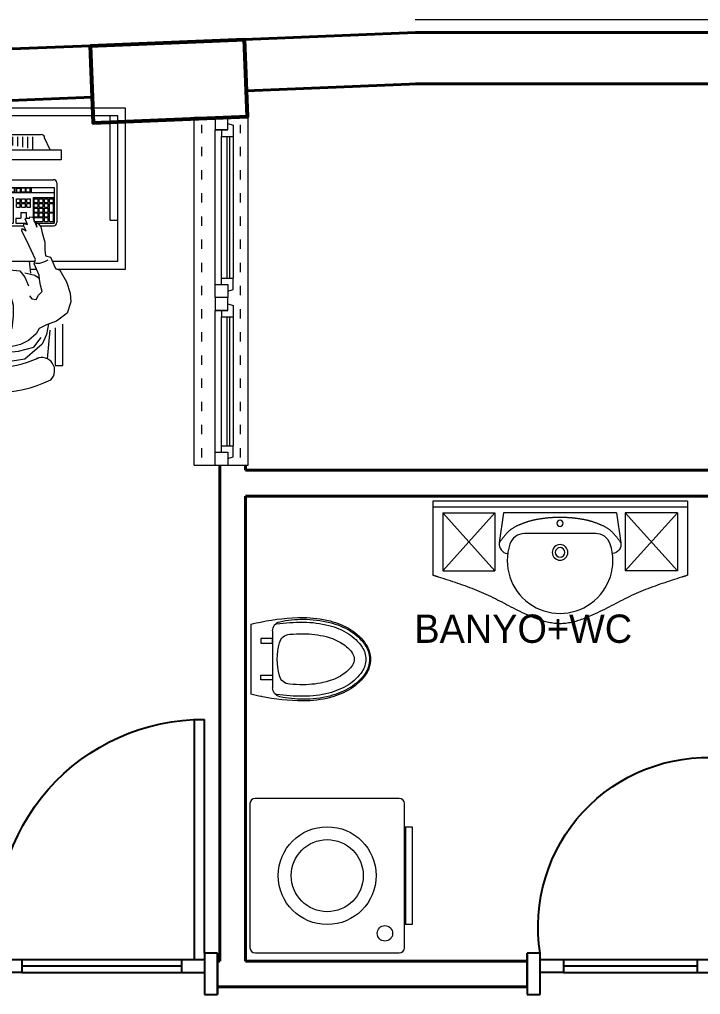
# Model space of a CAD drawing. Header units: millimetres. Extents: x 27 to 3754, y 31 to 1224.
# Drawn here: x 801.4 to 1065.9, y 845 to 1223.8 of the extents above; entities that cross this region are included whole.
import ezdxf

# ---------------------------------------------------------------- set-up
doc = ezdxf.new("R2010")
doc.units = ezdxf.units.MM
doc.linetypes.add('ACAD_ISO03W100', pattern=[30, 12, -18])
for name, color, linetype, lineweight in [('cam', 130, 'Continuous', 5), ('duvar_40', 255, 'Continuous', 40), ('forniture', 253, 'Continuous', 9), ('KOLON50', 70, 'Continuous', 53), ('PARSEL', 51, 'Continuous', 0), ('S_KAPI_25', 144, 'Continuous', 25), ('TEF', 253, 'Continuous', 13), ('yazı', 255, 'Continuous', 20)]:
    doc.layers.add(name, color=color, linetype=linetype, lineweight=lineweight)
doc.layers.add('PENCERE', color=1, linetype='Continuous')
doc.styles.get("Standard").update_dxf_attribs({"font": 'EtrFont'})

# ---------------------------------------------------------------- blocks, each defined once
blk = doc.blocks.new('b21')
at = {"layer": 'cam'}
for p, q in [((882.10066, 1123.297436), (882.10066, 1178.404876)), ((883.10066, 1123.297436), (883.10066, 1178.404876)), ((882.10066, 1058.189307), (882.10066, 1108.297781)), ((883.10066, 1058.189307), (883.10066, 1108.297781))]:
    blk.add_line(p, q, dxfattribs=at)
at = {"layer": 'PENCERE', "color": 134, "linetype": 'Continuous', "lineweight": 18}
for p, q in [((869.182936, 1050.689307), (869.182936, 1185.904876)), ((869.182936, 1185.904876), (890.182936, 1185.904876)), ((890.182936, 1050.689307), (890.182936, 1185.904876)), ((877.382135, 1120.797436), (877.382135, 1180.904876)), ((879.85066, 1123.297436), (879.85066, 1178.404876)), ((884.35066, 1178.404876), (884.35066, 1123.297436)), ((882.35066, 1115.797436), (877.35066, 1115.797436)), ((877.382135, 1055.689307), (877.382135, 1110.797781)), ((879.85066, 1058.189307), (879.85066, 1108.297781)), ((884.35066, 1108.297781), (884.35066, 1058.189307)), ((869.182936, 1050.689307), (890.182936, 1050.689307))]:
    blk.add_line(p, q, dxfattribs=at)
at = {"layer": 'PENCERE', "color": 134, "linetype": 'ACAD_ISO03W100', "lineweight": 18, "ltscale": 0.3}
for p, q in [((872.182936, 1053.689307), (872.182936, 1182.907586)), ((887.182936, 1053.689307), (887.182936, 1182.907586))]:
    blk.add_line(p, q, dxfattribs=at)
at = {"layer": 'PENCERE', "color": 134, "linetype": 'Continuous', "lineweight": 18, "flags": 128}
for points in [[(877.35066, 1185.904876), (877.35066, 1180.904876), (882.35066, 1180.904876), (882.35066, 1185.904876)], [(882.35066, 1180.904876), (882.35066, 1185.904876)], [(882.35066, 1183.404876), (884.35066, 1182.734472)], [(884.35066, 1182.734472), (884.35066, 1178.404876)], [(882.35066, 1180.904876), (877.35066, 1180.904876)], [(879.85066, 1180.904876), (879.85066, 1178.404876)], [(879.85066, 1178.404876), (884.35066, 1178.404876)], [(879.85066, 1123.297436), (884.35066, 1123.297436)], [(879.85066, 1120.797436), (879.85066, 1123.297436)], [(884.35066, 1118.967841), (884.35066, 1123.297436)], [(877.35066, 1115.797436), (877.35066, 1120.797436), (882.35066, 1120.797436), (882.35066, 1115.797436)], [(882.35066, 1120.797436), (882.35066, 1115.797436)], [(882.35066, 1118.297436), (884.35066, 1118.967841)], [(877.35066, 1115.797781), (877.35066, 1110.797781), (882.35066, 1110.797781), (882.35066, 1115.797781)], [(882.35066, 1110.797781), (882.35066, 1115.797781)], [(882.35066, 1110.797781), (877.35066, 1110.797781)], [(879.85066, 1110.797781), (879.85066, 1108.297781)], [(882.35066, 1113.297781), (884.35066, 1112.627377)], [(884.35066, 1112.627377), (884.35066, 1108.297781)], [(879.85066, 1108.297781), (884.35066, 1108.297781)], [(879.85066, 1058.189307), (884.35066, 1058.189307)], [(879.85066, 1055.689307), (879.85066, 1058.189307)], [(884.35066, 1053.859711), (884.35066, 1058.189307)], [(877.35066, 1050.689307), (877.35066, 1055.689307), (882.35066, 1055.689307), (882.35066, 1050.689307)], [(882.35066, 1055.689307), (882.35066, 1050.689307)], [(882.35066, 1053.189307), (884.35066, 1053.859711)]]:
    blk.add_lwpolyline(points, dxfattribs=at)
blk = doc.blocks.new('umjökl')
at = {"layer": 'TEF'}
for p, q in [((5655.368017, -29303.194525), (5599.368017, -29303.194525)), ((5597.368017, -29305.194525), (5597.368017, -29361.194525)), ((5657.368017, -29361.194525), (5657.368017, -29305.194525)), ((5599.368017, -29363.194525), (5655.368017, -29363.194525)), ((5608.368017, -29366.194525), (5608.368017, -29363.194525)), ((5608.368017, -29363.781957), (5646.368017, -29363.781957)), ((5646.368017, -29363.194525), (5646.368017, -29366.194525)), ((5646.368017, -29366.194525), (5608.368017, -29366.194525))]:
    blk.add_line(p, q, dxfattribs=at)
for centre, radius in [((5627.368017, -29333.194525), 19), ((5627.368017, -29333.194525), 14), ((5604.954875, -29355.607668), 3)]:
    blk.add_circle(centre, radius, dxfattribs=at)
for centre, start, end in [((5599.368017, -29305.194525), 90, 180), ((5655.368017, -29305.194525), 0, 90), ((5599.368017, -29361.194525), 180, 270), ((5655.368017, -29361.194525), 270, 0)]:
    blk.add_arc(centre, 2, start, end, dxfattribs=at)
blk = doc.blocks.new('TREG')
at = {"layer": 'TEF'}
for p, q in [((19883.857876, 12049.900783), (19883.857876, 12081.862008)), ((19993.747867, 12049.900783), (19993.747867, 12081.862008)), ((19993.747867, 12052.400783), (19883.857876, 12052.400783)), ((19993.857876, 12049.900783), (19883.857876, 12049.900783))]:
    blk.add_line(p, q, dxfattribs=at)
at = {"layer": 'TEF', "flags": 128}
for points in [[(19993.747986, 12081.913982), (19993.625733, 12081.952982), (19993.503485, 12081.991981), (19993.381242, 12082.030978), (19993.259002, 12082.069974), (19993.136764, 12082.108969), (19993.014528, 12082.147964), (19992.892293, 12082.186959), (19992.770057, 12082.225953), (19992.64782, 12082.264948), (19992.525581, 12082.303944), (19992.403339, 12082.342941), (19992.281093, 12082.381939), (19992.158842, 12082.420938), (19992.036585, 12082.45994), (19991.914322, 12082.498943), (19991.79205, 12082.537949), (19991.669771, 12082.576958), (19991.547482, 12082.61597), (19991.425182, 12082.654985), (19991.302871, 12082.694004), (19990.255675, 12083.028186), (19989.207935, 12083.363221), (19988.160002, 12083.699678), (19987.112228, 12084.038125), (19986.064964, 12084.379128), (19985.018559, 12084.723256), (19983.973367, 12085.071077), (19982.929737, 12085.423158), (19981.88802, 12085.780067), (19980.848568, 12086.142372), (19979.811731, 12086.510641), (19978.777861, 12086.885442), (19977.747308, 12087.267342), (19976.720424, 12087.65691), (19975.697559, 12088.054713), (19974.679065, 12088.461318), (19973.665293, 12088.877295), (19972.656593, 12089.30321), (19971.653316, 12089.739631), (19970.655815, 12090.187126), (19969.664248, 12090.645953), (19968.678013, 12091.11513), (19967.696319, 12091.593362), (19966.718372, 12092.079359), (19965.743379, 12092.571825), (19964.770547, 12093.06947), (19963.799083, 12093.571), (19962.828195, 12094.075122), (19961.857089, 12094.580543), (19960.884974, 12095.085972), (19959.911055, 12095.590113), (19958.93454, 12096.091676), (19957.954637, 12096.589367), (19956.970551, 12097.081893), (19955.981491, 12097.567962), (19954.986664, 12098.04628), (19953.985276, 12098.515556), (19952.976536, 12098.974495), (19951.959649, 12099.421805), (19950.933823, 12099.856194), (19950.933823, 12099.856194), (19950.346703, 12100.096682), (19949.756597, 12100.331826), (19949.163663, 12100.56087), (19948.568057, 12100.783059), (19947.969935, 12100.997638), (19947.369456, 12101.203852), (19946.766774, 12101.400946), (19946.162048, 12101.588165), (19945.555433, 12101.764752), (19944.947087, 12101.929954), (19944.337166, 12102.083015), (19943.725827, 12102.22318), (19943.113227, 12102.349694), (19942.499522, 12102.461801), (19941.884869, 12102.558747), (19941.269425, 12102.639776), (19940.653346, 12102.704133), (19940.03679, 12102.751063), (19939.419913, 12102.779811), (19938.802871, 12102.789621), (19938.185822, 12102.779991), (19937.568925, 12102.75142), (19936.952338, 12102.704661), (19936.33622, 12102.640468), (19935.720731, 12102.559591), (19935.10603, 12102.462785), (19934.492274, 12102.3508), (19933.879624, 12102.22439), (19933.268239, 12102.084308), (19932.658277, 12101.931305), (19932.049897, 12101.766134), (19931.443258, 12101.589548), (19930.83852, 12101.402298), (19930.235842, 12101.205138), (19929.635381, 12100.99882), (19929.037298, 12100.784096), (19928.441752, 12100.56172), (19927.8489, 12100.332442), (19927.258903, 12100.097016), (19926.67192, 12099.856194), (19925.645917, 12099.420878), (19924.628948, 12098.972474), (19923.620211, 12098.512288), (19922.618906, 12098.041629), (19921.62423, 12097.561802), (19920.635384, 12097.074117), (19919.651564, 12096.579878), (19918.671971, 12096.080395), (19917.695802, 12095.576974), (19916.722257, 12095.070922), (19915.750535, 12094.563546), (19914.779833, 12094.056154), (19913.809352, 12093.550052), (19912.838288, 12093.046549), (19911.865842, 12092.546951), (19910.891212, 12092.052565), (19909.913597, 12091.564699), (19908.932195, 12091.084659), (19907.946205, 12090.613754), (19906.954826, 12090.15329), (19905.95745, 12089.70426), (19904.954238, 12089.266406), (19903.945544, 12088.839155), (19902.931725, 12088.421933), (19901.913134, 12088.014167), (19900.890126, 12087.615285), (19899.863056, 12087.224714), (19898.832278, 12086.84188), (19897.798148, 12086.46621), (19896.761019, 12086.097132), (19895.721247, 12085.734073), (19894.679187, 12085.37646), (19893.635192, 12085.023719), (19892.589618, 12084.675278), (19891.54282, 12084.330563), (19890.495151, 12083.989003), (19889.446967, 12083.650023), (19888.398623, 12083.313051), (19887.350473, 12082.977514), (19886.302871, 12082.642839), (19886.180566, 12082.603779), (19886.058272, 12082.564724), (19885.935988, 12082.525671), (19885.813714, 12082.486622), (19885.691449, 12082.447576), (19885.569191, 12082.408532), (19885.44694, 12082.36949), (19885.324695, 12082.33045), (19885.202455, 12082.291411), (19885.080219, 12082.252374), (19884.957986, 12082.213338), (19884.835756, 12082.174303), (19884.713526, 12082.135268), (19884.591297, 12082.096233), (19884.469067, 12082.057197), (19884.346835, 12082.018162), (19884.224601, 12081.979125), (19884.102364, 12081.940088), (19883.980123, 12081.901049), (19883.857876, 12081.862008), (19883.857876, 12081.862008)], [(19888.147099, 12054.900783), (19910.647099, 12054.900783), (19888.147099, 12079.900783), (19910.647099, 12079.900783), (19888.147099, 12054.900783), (19888.147099, 12079.900783)], [(19910.647099, 12054.900783), (19910.647099, 12079.900783)], [(19989.458643, 12054.900783), (19966.958643, 12054.900783), (19989.458643, 12079.900783), (19966.958643, 12079.900783), (19989.458643, 12054.900783), (19989.458643, 12079.900783)], [(19966.958643, 12054.900783), (19966.958643, 12079.900783)], [(19965.060788, 12067.839821), (19965.046807, 12067.819837), (19965.005932, 12067.761758), (19964.939764, 12067.668389), (19964.849904, 12067.542535), (19964.737952, 12067.387003), (19964.60551, 12067.204599), (19964.454178, 12066.998128), (19964.285557, 12066.770396), (19964.101249, 12066.524209), (19963.902853, 12066.262374), (19963.691971, 12065.987695), (19963.470204, 12065.702978), (19963.239153, 12065.41103), (19963.000418, 12065.114657), (19962.755601, 12064.816663), (19962.506301, 12064.519856), (19962.254121, 12064.22704), (19962.000661, 12063.941023), (19961.747522, 12063.664608), (19961.496305, 12063.400604), (19961.248286, 12063.151218), (19961.003439, 12062.916271), (19960.761414, 12062.694989), (19960.521862, 12062.486595), (19960.284433, 12062.290315), (19960.048776, 12062.105372), (19959.814541, 12061.930991), (19959.581378, 12061.766397), (19959.348938, 12061.610813), (19959.116869, 12061.463465), (19958.884823, 12061.323576), (19958.652449, 12061.190372), (19958.419396, 12061.063076), (19958.185316, 12060.940913), (19957.949857, 12060.823108), (19957.71267, 12060.708884), (19957.473404, 12060.597468), (19957.23171, 12060.488082), (19956.987238, 12060.379951), (19956.739637, 12060.2723), (19956.739637, 12060.2723), (19956.563163, 12060.196385), (19956.385046, 12060.120408), (19956.20537, 12060.044453), (19956.02422, 12059.968605), (19955.841678, 12059.89295), (19955.657829, 12059.81757), (19955.472756, 12059.742552), (19955.286544, 12059.66798), (19955.099275, 12059.593938), (19954.911035, 12059.520511), (19954.721907, 12059.447783), (19954.531975, 12059.375841), (19954.341322, 12059.304767), (19954.150033, 12059.234647), (19953.958191, 12059.165565), (19953.765881, 12059.097606), (19953.573185, 12059.030855), (19953.380189, 12058.965397), (19953.186975, 12058.901315), (19952.993628, 12058.838695), (19952.993628, 12058.838695), (19952.800215, 12058.777601), (19952.606744, 12058.718018), (19952.413203, 12058.659911), (19952.219584, 12058.603245), (19952.025876, 12058.547984), (19951.832069, 12058.494093), (19951.638155, 12058.441536), (19951.444122, 12058.390279), (19951.249962, 12058.340287), (19951.055664, 12058.291523), (19950.861219, 12058.243953), (19950.666616, 12058.197542), (19950.471847, 12058.152253), (19950.276901, 12058.108053), (19950.081769, 12058.064905), (19949.88644, 12058.022775), (19949.690905, 12057.981627), (19949.495155, 12057.941426), (19949.299179, 12057.902137), (19949.102968, 12057.863723), (19948.849315, 12057.815384), (19948.595271, 12057.768433), (19948.340854, 12057.722857), (19948.086079, 12057.678643), (19947.830964, 12057.635777), (19947.575527, 12057.594245), (19947.319784, 12057.554036), (19947.063754, 12057.515134), (19946.807452, 12057.477527), (19946.550896, 12057.441201), (19946.294104, 12057.406144), (19946.037093, 12057.372341), (19945.779879, 12057.339779), (19945.52248, 12057.308445), (19945.264913, 12057.278325), (19945.007196, 12057.249407), (19944.749345, 12057.221676), (19944.491378, 12057.19512), (19944.233311, 12057.169724), (19943.975163, 12057.145476), (19943.716948, 12057.122365), (19943.458672, 12057.100394), (19943.200337, 12057.079566), (19942.941947, 12057.059888), (19942.683505, 12057.041363), (19942.425015, 12057.023998), (19942.16648, 12057.007797), (19941.907903, 12056.992765), (19941.649286, 12056.978906), (19941.390635, 12056.966227), (19941.13195, 12056.954732), (19940.873237, 12056.944425), (19940.614498, 12056.935313), (19940.355736, 12056.927399), (19940.096955, 12056.920689), (19939.838158, 12056.915188), (19939.579347, 12056.910901), (19939.320527, 12056.907832), (19939.061701, 12056.905988), (19938.802871, 12056.905372), (19938.802871, 12056.905372), (19938.544041, 12056.905988), (19938.285215, 12056.907832), (19938.026395, 12056.910901), (19937.767585, 12056.915188), (19937.508787, 12056.920689), (19937.250006, 12056.927399), (19936.991244, 12056.935313), (19936.732505, 12056.944425), (19936.473792, 12056.954732), (19936.215108, 12056.966227), (19935.956456, 12056.978906), (19935.69784, 12056.992765), (19935.439262, 12057.007797), (19935.180727, 12057.023998), (19934.922237, 12057.041363), (19934.663795, 12057.059888), (19934.405406, 12057.079566), (19934.147071, 12057.100394), (19933.888794, 12057.122365), (19933.630579, 12057.145476), (19933.372431, 12057.169724), (19933.114365, 12057.19512), (19932.856398, 12057.221676), (19932.598547, 12057.249407), (19932.340829, 12057.278325), (19932.083263, 12057.308445), (19931.825864, 12057.339779), (19931.56865, 12057.372341), (19931.311638, 12057.406144), (19931.054846, 12057.441201), (19930.79829, 12057.477527), (19930.541989, 12057.515134), (19930.285958, 12057.554036), (19930.030215, 12057.594245), (19929.774778, 12057.635777), (19929.519664, 12057.678643), (19929.264889, 12057.722857), (19929.010471, 12057.768433), (19928.756427, 12057.815384), (19928.502775, 12057.863723), (19928.306563, 12057.902137), (19928.110587, 12057.941426), (19927.914837, 12057.981627), (19927.719302, 12058.022775), (19927.523974, 12058.064905), (19927.328841, 12058.108053), (19927.133895, 12058.152253), (19926.939126, 12058.197542), (19926.744524, 12058.243953), (19926.550078, 12058.291523), (19926.355781, 12058.340287), (19926.16162, 12058.390279), (19925.967588, 12058.441536), (19925.773673, 12058.494093), (19925.579866, 12058.547984), (19925.386158, 12058.603245), (19925.192539, 12058.659911), (19924.998998, 12058.718018), (19924.805527, 12058.777601), (19924.612115, 12058.838695), (19924.418767, 12058.901315), (19924.225554, 12058.965397), (19924.032557, 12059.030855), (19923.839862, 12059.097606), (19923.647551, 12059.165565), (19923.455709, 12059.234647), (19923.26442, 12059.304767), (19923.073767, 12059.375841), (19922.883835, 12059.447783), (19922.694707, 12059.520511), (19922.506467, 12059.593938), (19922.319199, 12059.66798), (19922.132986, 12059.742552), (19921.947914, 12059.81757), (19921.764065, 12059.89295), (19921.581523, 12059.968605), (19921.400372, 12060.044453), (19921.220696, 12060.120408), (19921.04258, 12060.196385), (19920.866106, 12060.2723), (19920.618505, 12060.379951), (19920.374032, 12060.488082), (19920.132338, 12060.597468), (19919.893073, 12060.708884), (19919.655885, 12060.823108), (19919.420427, 12060.940913), (19919.186346, 12061.063076), (19918.953294, 12061.190372), (19918.720919, 12061.323576), (19918.488873, 12061.463465), (19918.256805, 12061.610813), (19918.024364, 12061.766397), (19917.791202, 12061.930991), (19917.556967, 12062.105372), (19917.32131, 12062.290315), (19917.08388, 12062.486595), (19916.844328, 12062.694989), (19916.602304, 12062.916271), (19916.357457, 12063.151218), (19916.109437, 12063.400604), (19915.85822, 12063.664608), (19915.605081, 12063.941023), (19915.351621, 12064.22704), (19915.099441, 12064.519856), (19914.850142, 12064.816663), (19914.605324, 12065.114657), (19914.366589, 12065.41103), (19914.135538, 12065.702978), (19913.913771, 12065.987695), (19913.702889, 12066.262374), (19913.504494, 12066.524209), (19913.320185, 12066.770396), (19913.151564, 12066.998128), (19913.000232, 12067.204599), (19912.86779, 12067.387003), (19912.755838, 12067.542535), (19912.665978, 12067.668389), (19912.59981, 12067.761758), (19912.558935, 12067.819837), (19912.544954, 12067.839821), (19912.544954, 12067.839821)], [(19963.205429, 12054.900783), (19914.400314, 12054.900783)]]:
    blk.add_lwpolyline(points, dxfattribs=at)
for points in [[(19954.239741, 12063.900783), (19923.381083, 12063.900783, -0.323657), (19917.157876, 12068.40052, -1.383504), (19960.442747, 12068.386008, -0.335264), (19953.948537, 12063.900783, 0.021279)], [(19914.400314, 12054.900783), (19912.544954, 12067.839821, -0.420517), (19916.124024, 12072.511752, 0.885817)], [(19963.205429, 12054.900783), (19965.060788, 12067.839821, 0.420517), (19961.481718, 12072.511752, 0.060549)]]:
    blk.add_lwpolyline(points, format="xyb", dxfattribs=at)
at = {"layer": 'TEF'}
for centre, radius in [((19938.802871, 12072.000783), 3.375), ((19938.802871, 12072.000783), 2.07), ((19938.802871, 12059.400783), 1.35)]:
    blk.add_circle(centre, radius, dxfattribs=at)
blk = doc.blocks.new('YHT')
at = {"layer": 'TEF'}
for p, q in [((19980.218489, 12172.776211), (19980.218489, 12142.535629)), ((19970.781918, 12169.941255), (19970.781918, 12145.370585))]:
    blk.add_line(p, q, dxfattribs=at)
at = {"layer": 'TEF', "flags": 128}
for points in [[(19957.531918, 12175.65592, 0.062995), (19945.937864, 12174.189362, 0.076108), (19937.025821, 12170.383842, 0.107115), (19930.465354, 12164.036234, 0.148189), (19928.531918, 12157.65592, 0.148189)], [(19957.531918, 12173.65592, 0.062995), (19946.435865, 12172.252356, 0.076108), (19938.080547, 12168.684562, 0.107115), (19932.128934, 12162.926053, 0.148189), (19930.531918, 12157.65592, 0.148189)], [(19957.531918, 12168.65592, 0.062995), (19947.680867, 12167.409839, 0.076108), (19940.717361, 12164.436361, 0.107115), (19936.287885, 12160.150602, 0.148189), (19935.531918, 12157.65592, 0.148189)], [(19928.531918, 12157.65592, 0.148189), (19930.465354, 12151.275606, 0.107115), (19937.025821, 12144.927998, 0.076108), (19945.937864, 12141.122477, 0.062995), (19957.531918, 12139.65592, 0.062995)], [(19930.531918, 12157.65592, 0.148189), (19932.128934, 12152.385787, 0.107115), (19938.080547, 12146.627278, 0.076108), (19946.435865, 12143.059484, 0.062995), (19957.531918, 12141.65592, 0.062995)], [(19935.531918, 12157.65592, 0.148189), (19936.287885, 12155.161238, 0.107115), (19940.717361, 12150.875479, 0.076108), (19947.680867, 12147.902001, 0.062995), (19957.531918, 12146.65592, 0.062995)], [(19957.531918, 12139.65592, 0.052594), (19975.79722, 12141.582539, 0.052594)]]:
    blk.add_lwpolyline(points, format="xyb", dxfattribs=at)
for points in [[(19975.781918, 12166.59163), (19975.781918, 12164.526943), (19970.781918, 12164.526943), (19970.781918, 12166.59163)], [(19975.781918, 12148.72021), (19975.781918, 12150.784897), (19970.781918, 12150.784897), (19970.781918, 12148.72021)]]:
    blk.add_lwpolyline(points, close=True, dxfattribs=at)
at = {"layer": 'TEF'}
for centre, radius, start, end in [((19953.831156, 12142.468784), 32.016999, 104.038879, 121.118178), ((19957.531918, 12127.668631), 47.272823, 90, 104.038879), ((19957.531918, 12088.11055), 87.54537, 77.957445, 90), ((19957.531918, 12127.668631), 47.272823, 77.657209, 90), ((19957.531918, 12088.11055), 85.54537, 82.261192, 90), ((19966.781918, 12169.941255), 4, 0, 77.657209), ((19968.781918, 12170.895007), 2, 62.36645, 82.261192), ((19965.710185, 12116.205356), 58.401648, 75.615796, 80.400775), ((19948.195239, 12151.804853), 21.111692, 121.118178, 145.543746), ((19957.531918, 12088.11055), 80.54537, 85.845014, 90), ((19963.00553, 12163.457365), 5, 15.244817, 85.845014), ((19941.71849, 12157.65592), 27.063428, 344.755183, 15.244817), ((19939.667943, 12157.65592), 10.770039, 145.543746, 180), ((19939.667943, 12157.65592), 10.770039, 180, 214.456254), ((19948.195239, 12163.506987), 21.111692, 214.456254, 238.881822), ((19963.00553, 12151.854475), 5, 274.154986, 344.755183), ((19953.831156, 12172.843055), 32.016999, 238.881822, 255.961121), ((19957.531918, 12227.20129), 80.54537, 270, 274.154986), ((19966.781918, 12145.370585), 4, 282.342791, 0), ((19957.531918, 12187.643208), 47.272823, 255.961121, 270), ((19957.531918, 12227.20129), 85.54537, 270, 277.738808), ((19957.531918, 12187.643208), 47.272823, 270, 282.342791), ((19968.781918, 12144.416833), 2, 277.738808, 297.63355), ((19965.710185, 12199.106484), 58.401648, 279.599225, 284.384204)]:
    blk.add_arc(centre, radius, start, end, dxfattribs=at)
blk = doc.blocks.new('tgt')
at = {"layer": 'forniture'}
for p, q in [((442951.928027, 4589098.075674), (442889.428027, 4589098.075674)), ((442889.428027, 4589098.075674), (442889.428027, 4588996.196964)), ((442951.928027, 4589071.342758), (442951.928027, 4589098.075674)), ((442948.928027, 4589095.075674), (442892.428027, 4589095.075674)), ((442892.428027, 4589095.075674), (442892.428027, 4588999.196964)), ((442915.428027, 4589095.075674), (442892.428027, 4589095.075674)), ((442932.928027, 4589095.075674), (442915.428027, 4589095.075674)), ((442932.928027, 4589092.075674), (442932.928027, 4589095.075674)), ((442948.928027, 4589069.576104), (442948.928027, 4589095.075674)), ((442915.428027, 4589092.075674), (442892.428027, 4589092.075674)), ((442932.928027, 4589092.075674), (442915.428027, 4589092.075674)), ((442918.480124, 4589071.352769), (442933.917836, 4589071.352769)), ((442920.223092, 4589025.537624), (442920.223092, 4589070.356787)), ((442920.223092, 4589070.356787), (442934.166831, 4589070.356787)), ((442922.215054, 4589025.537624), (442922.215054, 4589070.356787)), ((442924.207017, 4589062.182672), (442924.207017, 4589070.356787)), ((442934.166831, 4589063.981706), (442934.166831, 4589070.356787)), ((442989.402387, 4589073.671051), (442973.399762, 4589073.689752)), ((442974.767533, 4589070.709572), (442989.398907, 4589070.692473)), ((442989.398907, 4589070.692473), (442989.402387, 4589073.671051)), ((442905.625433, 4589068.716512), (442900.962469, 4589066.632524)), ((442917.235147, 4589025.78662), (442917.235147, 4589070.107792)), ((442924.616433, 4589068.532101), (442924.616433, 4589070.026073)), ((442926.110405, 4589070.026073), (442924.616433, 4589070.026073)), ((442926.110405, 4589068.532101), (442924.616433, 4589068.532101)), ((442924.616433, 4589066.540138), (442924.616433, 4589068.03411)), ((442926.110405, 4589068.03411), (442924.616433, 4589068.03411)), ((442926.110405, 4589066.540138), (442924.616433, 4589066.540138)), ((442926.110405, 4589068.532101), (442926.110405, 4589070.026073)), ((442926.110405, 4589066.540138), (442926.110405, 4589068.03411)), ((442926.45578, 4589068.532101), (442926.45578, 4589070.026073)), ((442929.7891, 4589070.026073), (442926.45578, 4589070.026073)), ((442929.7891, 4589068.532101), (442926.45578, 4589068.532101)), ((442927.949753, 4589068.03411), (442926.45578, 4589068.03411)), ((442926.45578, 4589066.540138), (442926.45578, 4589068.03411)), ((442927.949753, 4589066.540138), (442926.45578, 4589066.540138)), ((442927.949753, 4589066.540138), (442927.949753, 4589068.03411)), ((442928.295128, 4589066.540138), (442928.295128, 4589068.03411)), ((442929.7891, 4589068.03411), (442928.295128, 4589068.03411)), ((442929.7891, 4589066.540138), (442928.295128, 4589066.540138)), ((442929.7891, 4589068.532101), (442929.7891, 4589070.026073)), ((442929.7891, 4589066.540138), (442929.7891, 4589068.03411)), ((442930.134475, 4589068.532101), (442930.134475, 4589070.026073)), ((442933.467794, 4589070.026073), (442930.134475, 4589070.026073)), ((442933.467794, 4589068.532101), (442930.134475, 4589068.532101)), ((442930.134475, 4589066.540138), (442930.134475, 4589068.03411)), ((442931.628447, 4589068.03411), (442930.134475, 4589068.03411)), ((442931.628447, 4589066.540138), (442930.134475, 4589066.540138)), ((442931.628447, 4589066.540138), (442931.628447, 4589068.03411)), ((442931.973822, 4589066.540138), (442931.973822, 4589068.03411)), ((442933.467794, 4589068.03411), (442931.973822, 4589068.03411)), ((442933.467794, 4589066.540138), (442931.973822, 4589066.540138)), ((442933.467794, 4589068.532101), (442933.467794, 4589070.026073)), ((442933.467794, 4589066.540138), (442933.467794, 4589068.03411)), ((442935.162813, 4589064.872101), (442935.162813, 4589070.107792)), ((442975.709549, 4589068.705128), (442986.812762, 4589067.626658)), ((442899.675502, 4589031.404722), (442899.671836, 4589065.341596)), ((442924.616433, 4589064.548175), (442924.616433, 4589066.042147)), ((442926.110405, 4589066.042147), (442924.616433, 4589066.042147)), ((442926.110405, 4589064.548175), (442924.616433, 4589064.548175)), ((442924.616433, 4589062.556212), (442924.616433, 4589064.050184)), ((442926.110405, 4589064.050184), (442924.616433, 4589064.050184)), ((442926.110405, 4589064.548175), (442926.110405, 4589066.042147)), ((442926.110405, 4589062.556212), (442926.110405, 4589064.050184)), ((442927.949753, 4589066.042147), (442926.45578, 4589066.042147)), ((442926.45578, 4589064.548175), (442926.45578, 4589066.042147)), ((442927.949753, 4589064.548175), (442926.45578, 4589064.548175)), ((442927.949753, 4589064.050184), (442926.45578, 4589064.050184)), ((442926.45578, 4589062.556212), (442926.45578, 4589064.050184)), ((442927.949753, 4589064.548175), (442927.949753, 4589066.042147)), ((442927.949753, 4589062.556212), (442927.949753, 4589064.050184)), ((442928.295128, 4589064.548175), (442928.295128, 4589066.042147)), ((442929.7891, 4589066.042147), (442928.295128, 4589066.042147)), ((442929.7891, 4589064.548175), (442928.295128, 4589064.548175)), ((442928.295128, 4589062.556212), (442928.295128, 4589064.050184)), ((442929.7891, 4589064.050184), (442928.295128, 4589064.050184)), ((442929.7891, 4589064.548175), (442929.7891, 4589066.042147)), ((442929.7891, 4589062.556212), (442929.7891, 4589064.050184)), ((442930.134475, 4589064.548175), (442930.134475, 4589066.042147)), ((442931.628447, 4589066.042147), (442930.134475, 4589066.042147)), ((442931.628447, 4589064.548175), (442930.134475, 4589064.548175)), ((442930.134475, 4589062.556212), (442930.134475, 4589064.050184)), ((442931.628447, 4589064.050184), (442930.134475, 4589064.050184)), ((442931.628447, 4589064.548175), (442931.628447, 4589066.042147)), ((442931.628447, 4589062.556212), (442931.628447, 4589064.050184)), ((442931.973822, 4589062.556212), (442931.973822, 4589066.042147)), ((442933.467794, 4589066.042147), (442931.973822, 4589066.042147)), ((442933.467794, 4589062.556212), (442933.467794, 4589066.042147)), ((442934.166831, 4589063.019753), (442934.166831, 4589063.481656)), ((442935.162813, 4589063.409151), (442935.162813, 4589063.572122)), ((442948.928027, 4589060.805478), (442948.928027, 4589062.895964)), ((442951.928027, 4589061.097911), (442951.928027, 4589063.473969)), ((442905.572077, 4589062.082738), (442900.580454, 4589062.080909)), ((442905.015633, 4589060.146481), (442900.580693, 4589060.144721)), ((442920.223092, 4589061.392955), (442922.215054, 4589061.392955)), ((442922.023371, 4589059.138694), (442920.529399, 4589059.138694)), ((442920.529399, 4589059.138694), (442920.529399, 4589057.644722)), ((442922.023642, 4589061.003578), (442920.52967, 4589061.003578)), ((442920.52967, 4589061.003578), (442920.52967, 4589059.509606)), ((442922.023642, 4589059.509606), (442920.52967, 4589059.509606)), ((442922.023371, 4589059.138694), (442922.023371, 4589057.644722)), ((442922.023642, 4589061.003578), (442922.023642, 4589059.509606)), ((442924.207017, 4589062.182672), (442932.025796, 4589062.182672)), ((442926.110405, 4589062.556212), (442924.616433, 4589062.556212)), ((442924.616433, 4589059.647474), (442924.616433, 4589061.141446)), ((442926.110405, 4589061.141446), (442924.616433, 4589061.141446)), ((442926.110405, 4589059.647474), (442924.616433, 4589059.647474)), ((442926.110405, 4589059.149483), (442924.616433, 4589059.149483)), ((442924.616433, 4589057.655511), (442924.616433, 4589059.149483)), ((442926.110405, 4589059.647474), (442926.110405, 4589061.141446)), ((442926.110405, 4589057.655511), (442926.110405, 4589059.149483)), ((442927.949753, 4589062.556212), (442926.45578, 4589062.556212)), ((442926.45578, 4589059.647474), (442926.45578, 4589061.141446)), ((442927.949753, 4589061.141446), (442926.45578, 4589061.141446)), ((442927.949753, 4589059.647474), (442926.45578, 4589059.647474)), ((442927.949753, 4589059.149483), (442926.45578, 4589059.149483)), ((442926.45578, 4589057.655511), (442926.45578, 4589059.149483)), ((442927.949753, 4589059.647474), (442927.949753, 4589061.141446)), ((442927.949753, 4589057.655511), (442927.949753, 4589059.149483)), ((442929.7891, 4589062.556212), (442928.295128, 4589062.556212)), ((442929.927295, 4589059.400992), (442932.174869, 4589059.400992)), ((442929.927295, 4589057.409029), (442929.927295, 4589059.400992)), ((442931.628447, 4589062.556212), (442930.134475, 4589062.556212)), ((442933.467794, 4589062.556212), (442931.973822, 4589062.556212)), ((442932.174869, 4589059.400992), (442932.174869, 4589060.793439)), ((442934.166831, 4589055.417066), (442934.166831, 4589059.709215)), ((442948.928027, 4589029.069704), (442948.928027, 4589060.805478)), ((442904.653785, 4589058.210249), (442900.580932, 4589058.208533)), ((442904.220902, 4589056.274008), (442900.58117, 4589056.272346)), ((442920.223092, 4589055.417066), (442922.215054, 4589055.417066)), ((442922.023235, 4589057.275781), (442920.529263, 4589057.275781)), ((442920.529263, 4589055.781809), (442920.529263, 4589057.275781)), ((442922.023235, 4589055.781809), (442920.529263, 4589055.781809)), ((442922.023371, 4589057.644722), (442920.529399, 4589057.644722)), ((442922.023235, 4589055.781809), (442922.023235, 4589057.275781)), ((442926.110405, 4589057.655511), (442924.616433, 4589057.655511)), ((442926.110405, 4589057.15752), (442924.616433, 4589057.15752)), ((442924.616433, 4589055.663548), (442924.616433, 4589057.15752)), ((442926.110405, 4589055.663548), (442924.616433, 4589055.663548)), ((442926.110405, 4589055.663548), (442926.110405, 4589057.15752)), ((442927.949753, 4589057.655511), (442926.45578, 4589057.655511)), ((442926.45578, 4589055.663548), (442926.45578, 4589057.15752)), ((442927.949753, 4589057.15752), (442926.45578, 4589057.15752)), ((442927.949753, 4589055.663548), (442926.45578, 4589055.663548)), ((442927.949753, 4589055.663548), (442927.949753, 4589057.15752)), ((442929.927295, 4589057.409029), (442932.174869, 4589057.409029)), ((442932.174869, 4589055.417066), (442932.174869, 4589057.409029)), ((442932.174869, 4589055.417066), (442934.166831, 4589055.417066)), ((442935.162813, 4589035.511663), (442935.162813, 4589058.459751)), ((442903.976019, 4589054.337789), (442900.581409, 4589054.336158)), ((442903.829933, 4589052.401584), (442900.581647, 4589052.39997)), ((442920.530033, 4589054.858237), (442920.530033, 4589053.364265)), ((442922.024005, 4589054.858237), (442920.530033, 4589054.858237)), ((442922.024005, 4589053.364265), (442920.530033, 4589053.364265)), ((442920.530033, 4589052.866274), (442920.530033, 4589051.372302)), ((442922.024005, 4589052.866274), (442920.530033, 4589052.866274)), ((442922.024005, 4589051.372302), (442920.530033, 4589051.372302)), ((442922.024005, 4589054.858237), (442922.024005, 4589053.364265)), ((442922.024005, 4589052.866274), (442922.024005, 4589051.372302)), ((442924.207017, 4589037.815617), (442924.207017, 4589054.421085)), ((442924.207017, 4589054.421085), (442934.166831, 4589054.421085)), ((442934.195397, 4589035.951022), (442934.166831, 4589054.421085)), ((442899.673669, 4589048.193996), (442905.625433, 4589048.193996)), ((442903.781521, 4589048.195704), (442900.581886, 4589048.194097)), ((442920.530033, 4589049.445851), (442920.530033, 4589050.939823)), ((442922.024005, 4589050.939823), (442920.530033, 4589050.939823)), ((442922.024005, 4589049.445851), (442920.530033, 4589049.445851)), ((442920.530033, 4589047.453888), (442920.530033, 4589048.94786)), ((442922.024005, 4589048.94786), (442920.530033, 4589048.94786)), ((442922.024005, 4589049.445851), (442922.024005, 4589050.939823)), ((442922.024005, 4589047.453888), (442922.024005, 4589048.94786)), ((442951.928027, 4589040.074369), (442951.928027, 4589050.371072)), ((442903.83041, 4589044.348162), (442900.582125, 4589044.346549)), ((442922.024005, 4589047.453888), (442920.530033, 4589047.453888)), ((442920.530033, 4589044.916184), (442920.530033, 4589046.410156)), ((442922.024005, 4589046.410156), (442920.530033, 4589046.410156)), ((442922.024005, 4589044.916184), (442920.530033, 4589044.916184)), ((442920.530033, 4589042.924221), (442920.530033, 4589044.418193)), ((442922.024005, 4589044.418193), (442920.530033, 4589044.418193)), ((442922.024005, 4589044.916184), (442922.024005, 4589046.410156)), ((442922.024005, 4589042.924221), (442922.024005, 4589044.418193)), ((442903.976973, 4589042.411993), (442900.582363, 4589042.410361)), ((442904.222333, 4589040.475835), (442900.582602, 4589040.474173)), ((442922.024005, 4589042.924221), (442920.530033, 4589042.924221)), ((442920.530033, 4589040.932259), (442920.530033, 4589042.426231)), ((442922.024005, 4589042.426231), (442920.530033, 4589042.426231)), ((442922.024005, 4589040.932259), (442920.530033, 4589040.932259)), ((442920.530033, 4589038.940296), (442920.530033, 4589040.434268)), ((442922.024005, 4589040.434268), (442920.530033, 4589040.434268)), ((442922.024005, 4589040.932259), (442922.024005, 4589042.426231)), ((442922.024005, 4589038.940296), (442922.024005, 4589040.434268)), ((442904.655693, 4589038.539701), (442900.58284, 4589038.537985)), ((442905.018019, 4589036.603557), (442900.583079, 4589036.601797)), ((442922.024005, 4589038.940296), (442920.530033, 4589038.940296)), ((442920.530033, 4589036.200625), (442920.530033, 4589037.694597)), ((442922.024005, 4589037.694597), (442920.530033, 4589037.694597)), ((442922.024005, 4589036.200625), (442920.530033, 4589036.200625)), ((442922.024005, 4589036.200625), (442922.024005, 4589037.694597)), ((442905.57494, 4589034.667438), (442900.583317, 4589034.66561)), ((442920.530033, 4589034.208662), (442920.530033, 4589035.702634)), ((442922.024005, 4589035.702634), (442920.530033, 4589035.702634)), ((442922.024005, 4589034.208662), (442920.530033, 4589034.208662)), ((442920.530033, 4589032.216699), (442920.530033, 4589033.710671)), ((442922.024005, 4589033.710671), (442920.530033, 4589033.710671)), ((442922.024005, 4589034.208662), (442922.024005, 4589035.702634)), ((442922.024005, 4589032.216699), (442922.024005, 4589033.710671)), ((442951.928027, 4589032.745856), (442951.928027, 4589036.136569)), ((442905.629931, 4589028.034746), (442900.966453, 4589030.114089)), ((442922.024005, 4589032.216699), (442920.530033, 4589032.216699)), ((442920.530033, 4589030.224737), (442920.530033, 4589031.718709)), ((442922.024005, 4589031.718709), (442920.530033, 4589031.718709)), ((442922.024005, 4589030.224737), (442920.530033, 4589030.224737)), ((442922.024005, 4589030.224737), (442922.024005, 4589031.718709)), ((442924.207017, 4589025.537624), (442924.207017, 4589032.181329)), ((442934.166831, 4589025.537624), (442934.166831, 4589029.707495)), ((442935.162813, 4589025.78662), (442935.162813, 4589029.209929)), ((442920.223092, 4589025.537624), (442934.166831, 4589025.537624)), ((442922.024005, 4589028.383656), (442920.530033, 4589028.383656)), ((442920.530033, 4589026.240811), (442920.530033, 4589028.383656)), ((442922.024005, 4589026.240811), (442920.530033, 4589026.240811)), ((442922.024005, 4589026.240811), (442922.024005, 4589028.383656)), ((442980.188903, 4589026.117841), (442986.764982, 4589026.741073)), ((442918.480124, 4589024.541643), (442933.917836, 4589024.541643)), ((442974.250586, 4589023.68686), (442989.343954, 4589023.669222)), ((442989.343954, 4589023.669222), (442989.340473, 4589020.690644)), ((442948.928027, 4588999.196964), (442948.928027, 4589020.173226)), ((442951.928027, 4588996.196964), (442951.928027, 4589019.403284)), ((442989.340473, 4589020.690644), (442973.065459, 4589020.709663)), ((442915.428027, 4589002.196964), (442892.428027, 4589002.196964)), ((442932.928027, 4589002.196964), (442915.428027, 4589002.196964)), ((442932.928027, 4589002.196964), (442932.928027, 4588999.196964)), ((442948.928027, 4588999.196964), (442892.428027, 4588999.196964)), ((442915.428027, 4588999.196964), (442892.428027, 4588999.196964)), ((442932.928027, 4588999.196964), (442915.428027, 4588999.196964)), ((442951.928027, 4588996.196964), (442889.428027, 4588996.196964))]:
    blk.add_line(p, q, dxfattribs=at)
at = {"layer": 'forniture', "flags": 128}
for points in [[(442962.372993, 4589060.754638), (442963.554451, 4589061.597816), (442963.72323, 4589063.284171), (442962.035433, 4589064.295984), (442960.685195, 4589065.645069), (442958.1535, 4589064.970526), (442955.959363, 4589064.633255), (442954.271566, 4589064.46462), (442949.883294, 4589062.609629), (442948.195496, 4589063.115536), (442942.963325, 4589060.586003), (442937.056035, 4589057.719199), (442936.212137, 4589057.887834), (442937.056035, 4589059.405554), (442935.030679, 4589058.393741), (442934.18678, 4589058.731012), (442934.693119, 4589059.911461), (442932.498983, 4589059.068283), (442931.992644, 4589059.911461), (442932.330203, 4589060.754638), (442931.655084, 4589060.923274), (442931.823864, 4589062.103722), (442935.705797, 4589063.621442), (442933.849221, 4589063.452807), (442934.35556, 4589064.295984), (442935.537018, 4589065.139162), (442937.899934, 4589065.645069), (442941.444308, 4589066.656882), (442944.482343, 4589066.656882), (442946.845259, 4589066.994153), (442947.351598, 4589068.849144), (442951.73987, 4589070.87277), (442952.414989, 4589072.559125), (442956.972042, 4589075.088658), (442961.360314, 4589076.606378), (442964.735909, 4589076.775013), (442969.124181, 4589075.425929), (442972.162216, 4589071.210041), (442973.681233, 4589067.331424), (442975.031471, 4589064.46462), (442977.056828, 4589063.284171), (442979.757303, 4589060.417367), (442981.276321, 4589057.213292), (442982.457779, 4589052.491497), (442981.95144, 4589050.467871)], [(442949.714514, 4589063.115536), (442949.714514, 4589064.801891), (442949.039395, 4589066.656882), (442948.364276, 4589068.005966)], [(442973.174894, 4589068.174601), (442977.394387, 4589067.331424), (442981.107541, 4589065.645069), (442987.014831, 4589058.899647), (442988.533848, 4589048.950151), (442988.196289, 4589038.326113), (442985.495814, 4589030.400243), (442978.238286, 4589025.509813), (442972.77318, 4589024.444362)], [(442953.427668, 4589058.899647), (442954.271566, 4589062.778265), (442955.453024, 4589064.46462)], [(442984.483135, 4589050.1306), (442983.808016, 4589056.53875), (442982.288999, 4589062.440993), (442978.575845, 4589065.307797)], [(442928.673262, 4589037.173728), (442931.767472, 4589035.627944), (442932.44259, 4589035.965215), (442933.792828, 4589036.133851), (442939.362559, 4589033.604318), (442942.738153, 4589033.098412), (442946.878431, 4589029.557065), (442952.954501, 4589028.545252), (442957.005214, 4589028.039346), (442960.718368, 4589028.376617), (442962.743725, 4589029.725701), (442964.600301, 4589031.243421), (442965.106641, 4589032.592505), (442963.587623, 4589031.074785), (442960.380809, 4589031.074785), (442955.992536, 4589032.592505), (442952.954501, 4589035.290673), (442952.448162, 4589038.157477), (442953.7984, 4589045.408805), (442952.279382, 4589052.997404), (442952.616942, 4589057.044657), (442955.148637, 4589058.899647), (442958.524232, 4589060.417367)], [(442953.596447, 4589061.260545), (442948.928027, 4589060.805478)], [(442960.010076, 4589052.322862), (442958.997398, 4589050.299235), (442958.491059, 4589048.106974), (442958.659839, 4589046.251983), (442958.659839, 4589043.891085), (442959.166178, 4589041.867459), (442959.841297, 4589039.675197), (442961.191534, 4589039.169291)], [(442951.457887, 4589046.625963), (442948.928027, 4589046.031211)], [(442949.493479, 4589047.435262), (442951.461424, 4589047.34163)], [(442982.659731, 4589041.192917), (442982.99729, 4589037.3143), (442981.815832, 4589033.604318), (442978.946577, 4589030.062972), (442976.921221, 4589027.702075), (442975.402203, 4589027.196168), (442972.870508, 4589024.666635), (442971.68905, 4589021.968467), (442969.157354, 4589020.113476), (442965.61298, 4589018.933027), (442962.574945, 4589019.101663), (442958.355452, 4589018.089849), (442951.941823, 4589019.607569), (442941.387915, 4589024.835271), (442936.155744, 4589028.713888), (442933.792828, 4589029.894336), (442932.94893, 4589030.90615), (442931.261132, 4589031.074785), (442929.066996, 4589030.062972), (442927.593735, 4589030.950847), (442922.024005, 4589032.974473), (442921.855225, 4589033.649016), (442922.530344, 4589033.986287), (442921.348886, 4589034.9981), (442921.348886, 4589036.347184), (442922.699124, 4589036.347184), (442922.699124, 4589037.358997), (442923.880582, 4589037.358997), (442924.72448, 4589038.539446), (442928.673262, 4589037.173728)], [(442973.850013, 4589025.509813), (442977.731947, 4589026.858897), (442980.938761, 4589028.376617), (442983.301677, 4589032.423869), (442983.808016, 4589037.651571), (442984.314356, 4589041.530188)], [(442932.240638, 4589031.243421), (442933.422096, 4589032.423869), (442933.253316, 4589034.784767), (442932.578198, 4589035.290673)], [(442953.78918, 4589031.983508), (442950.919925, 4589031.308966), (442949.289539, 4589030.446558)]]:
    blk.add_lwpolyline(points, dxfattribs=at)
for points in [[(442909.555973, 4589023.71025), (442905.625433, 4589023.71025), (442905.625433, 4589073.036069), (442909.555973, 4589073.036069)], [(442955.115465, 4589045.914712), (442955.959363, 4589046.757889), (442956.972042, 4589047.769702), (442957.64716, 4589049.118787), (442958.491059, 4589051.816955), (442960.853975, 4589052.997404), (442965.917367, 4589054.346488), (442970.305639, 4589054.346488), (442974.862691, 4589053.840582), (442977.563167, 4589051.985591), (442978.744625, 4589050.467871), (442979.082184, 4589049.118787), (442979.588524, 4589049.456058), (442981.61388, 4589049.961964), (442983.132898, 4589049.793329), (442984.651915, 4589049.118787), (442985.664593, 4589047.09516), (442986.339712, 4589045.071534), (442985.495814, 4589042.542001), (442983.808016, 4589041.530188), (442981.4451, 4589041.361552), (442979.757303, 4589041.530188), (442979.082184, 4589042.542001), (442978.575845, 4589040.349739), (442976.719268, 4589038.326113), (442974.018793, 4589037.3143), (442968.617842, 4589037.145664), (442963.72323, 4589037.988842), (442959.672517, 4589039.000655), (442957.98472, 4589040.855646), (442957.140821, 4589042.879272), (442956.972042, 4589044.565627), (442955.959363, 4589045.071534)]]:
    blk.add_lwpolyline(points, close=True, dxfattribs=at)
at = {"layer": 'forniture'}
for centre, radius, start, end in [((442918.480124, 4589070.107792), 1.244977, 90, 180), ((442933.917836, 4589070.107792), 1.244977, 0, 90), ((442991.380405, 4589065.488724), 5.043225, 43.907651, 202.961104), ((442900.962628, 4589065.341732), 1.290792, 90.00706, 180.00706), ((442949.716191, 4589047.227189), 50.252672, 334.208501, 25.657588), ((442949.716191, 4589047.227189), 40.503554, 335.195703, 24.670381), ((442900.966294, 4589031.404881), 1.290792, 180.00706, 270.00706), ((442991.337609, 4589028.868325), 5.043225, 156.904982, 315.958435), ((442918.480124, 4589025.78662), 1.244977, 180, 270), ((442933.917836, 4589025.78662), 1.244977, 270, 0)]:
    blk.add_arc(centre, radius, start, end, dxfattribs=at)
blk = doc.blocks.new('ıo')
at = {"layer": 'S_KAPI_25'}
for p, q in [((-14691.31085, 177.022359), (-14675.31085, 177.022359)), ((-14687.81085, 177.022359), (-14691.31085, 177.022359)), ((-14691.31085, 172.022359), (-14691.31085, 177.022359)), ((-14677.81085, 177.022359), (-14687.81085, 177.022359)), ((-14677.81085, 177.022359), (-14675.31085, 177.022359)), ((-14675.31085, 177.022359), (-14675.31085, 172.022359)), ((-14675.31085, 172.022359), (-14691.31085, 172.022359)), ((-14682.81085, 163.022359), (-14682.81085, 172.022359)), ((-14677.81085, 172.022359), (-14677.81085, 163.022359)), ((-14675.31085, 172.022359), (-14584.410389, 172.022359)), ((-14677.81085, 168.022359), (-14584.212815, 168.022359)), ((-14682.81085, 101.022359), (-14682.81085, 163.022359)), ((-14677.81085, 163.022359), (-14682.81085, 163.022359)), ((-14680.31085, 163.022359), (-14680.31085, 101.022359)), ((-14677.81085, 163.022359), (-14677.81085, 101.022359)), ((-14682.81085, 101.022359), (-14682.81085, 92.022359)), ((-14677.81085, 101.022359), (-14682.81085, 101.022359)), ((-14677.81085, 101.022359), (-14677.81085, 92.022359)), ((-14691.31085, 92.022359), (-14675.31085, 92.022359)), ((-14691.31085, 87.022359), (-14691.31085, 92.022359)), ((-14675.31085, 92.022359), (-14675.31085, 87.022359)), ((-14675.31085, 87.022359), (-14691.31085, 87.022359)), ((-14687.81085, 87.022359), (-14691.31085, 87.022359)), ((-14687.81085, 87.022359), (-14677.81085, 87.022359)), ((-14677.81085, 87.022359), (-14675.31085, 87.022359))]:
    blk.add_line(p, q, dxfattribs=at)
blk.add_arc((-14664.59261, 171.486784), 80.18401, 262.318249, 0.3827, dxfattribs=at)
blk = doc.blocks.new('ty')
at = {"layer": 'S_KAPI_25'}
for p, q in [((-14960.10416, 17.716078), (-14960.10416, 33.716078)), ((-14960.10416, 30.216078), (-14960.10416, 33.716078)), ((-14960.10416, 33.716078), (-14955.10416, 33.716078)), ((-14955.10416, 33.716078), (-14955.10416, 17.716078)), ((-14885.10416, 17.716078), (-14885.10416, 33.716078)), ((-14885.10416, 33.716078), (-14880.10416, 33.716078)), ((-14880.10416, 33.716078), (-14880.10416, 17.716078)), ((-14880.10416, 30.216078), (-14880.10416, 33.716078)), ((-14960.10416, 30.216078), (-14960.10416, 20.216078)), ((-14880.10416, 20.216078), (-14880.10416, 30.216078)), ((-14946.10416, 25.216078), (-14955.10416, 25.216078)), ((-14946.10416, 25.216078), (-14894.10416, 25.216078)), ((-14946.10416, 20.216078), (-14946.10416, 25.216078)), ((-14894.10416, 25.216078), (-14885.10416, 25.216078)), ((-14894.10416, 20.216078), (-14894.10416, 25.216078)), ((-14960.10416, 20.216078), (-14960.10416, 17.716078)), ((-14946.10416, 20.216078), (-14955.10416, 20.216078)), ((-14894.10416, 22.716078), (-14946.10416, 22.716078)), ((-14894.10416, 20.216078), (-14946.10416, 20.216078)), ((-14885.10416, 20.216078), (-14894.10416, 20.216078)), ((-14889.10416, 20.216078), (-14889.10416, -58.381957)), ((-14880.10416, 20.216078), (-14880.10416, 17.716078)), ((-14955.10416, 17.716078), (-14960.10416, 17.716078)), ((-14885.10416, 17.716078), (-14885.10416, -58.184383)), ((-14880.10416, 17.716078), (-14885.10416, 17.716078))]:
    blk.add_line(p, q, dxfattribs=at)
blk.add_arc((-14890.125612, 7.41388), 65.790174, 170.990876, 274.377372, dxfattribs=at)

msp = doc.modelspace()

# ---------------------------------------------------------------- linework, layer by layer
at = {"layer": 'duvar_40'}
for p, q in [((955.2, 1218.81), (888.73, 1216.08)), ((1188.73, 1218.81), (955.2, 1218.81)), ((828.78, 1213.63), (298.73, 1191.89)), ((956.02, 1198.83), (889.55, 1196.1)), ((1188.73, 1198.81), (955.2, 1198.81)), ((829.6, 1193.64), (358.73, 1174.33)), ((879.18, 1050.69), (879.18, 858)), ((889.18, 1050.69), (889.18, 1048.65)), ((889.18, 1048.65), (1189.18, 1048.65)), ((889.18, 1038.65), (889.18, 858)), ((889.18, 1038.65), (1119.18, 1038.65)), ((879.18, 858), (878.29, 858)), ((998.64, 858), (889.18, 858)), ((998.64, 848), (878.29, 848)), ((889.18, 848), (878.29, 848))]:
    msp.add_line(p, q, dxfattribs=at)
at = {"layer": 'KOLON50', "flags": 128}
for points in [[(828.78, 1213.63), (830.01, 1183.65), (889.96, 1186.11), (888.73, 1216.08)], [(828.78, 1213.63), (888.73, 1216.08)]]:
    msp.add_lwpolyline(points, dxfattribs=at)
at = {"layer": 'PARSEL', "lineweight": 0}
msp.add_line((955.1, 1223.81), (1248.97, 1223.81), dxfattribs=at)
msp.add_line((955.1, 1223.81), (1248.97, 1223.81), dxfattribs=at)
at = {"layer": 'PENCERE', "color": 134, "linetype": 'Continuous', "lineweight": 18}
msp.add_line((885.18, 1185.91), (886.18, 1185.91), dxfattribs=at)

# ---------------------------------------------------------------- block references
msp.add_blockref('b21', (0, 0))
at = {"layer": 'forniture', "color": 1, "rotation": 270}
msp.add_blockref('tgt', (-4588255.49, 444078.8), dxfattribs=at)
at = {"layer": 'S_KAPI_25', "xscale": -1}
for name, p, rotation in [('ıo', (701.27, 15536.31), 270), ('ty', (15958.74, 878.71), 180)]:
    msp.add_blockref(name, p, dxfattribs=dict(at, rotation=rotation))
at = {"layer": 'TEF', "xscale": -0.9, "yscale": 0.9, "zscale": 0.9, "rotation": 180}
msp.add_blockref('TREG', (-16933.57, 11881.56), dxfattribs=at)
at = {"layer": 'TEF', "xscale": -0.9, "yscale": 0.9, "zscale": 0.9}
msp.add_blockref('YHT', (18873.38, -9966.64), dxfattribs=at)
at = {"layer": 'TEF', "rotation": 90}
msp.add_blockref('umjökl', (-28412.29, -4736.2), dxfattribs=at)

# ---------------------------------------------------------------- texts
at = {"layer": 'yazı', "color": 40}
msp.add_text('BANYO+WC', height=11, rotation=360, dxfattribs=at).set_placement((954.75, 981.62, 0.01))

doc.saveas('drawing.dxf')
